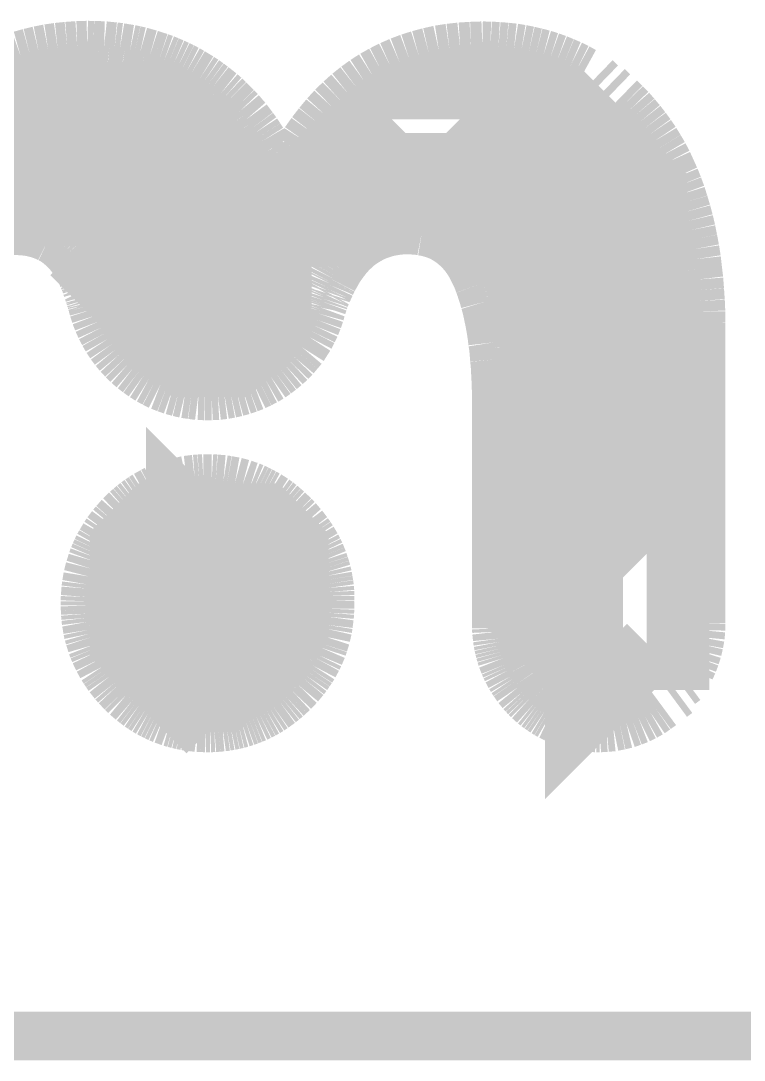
# Model space of a CAD drawing. Extents: x -91 to 88, y -70 to 91.
# Drawn here: x 26.483 to 28.754, y 35.446 to 38.706 of the extents above; entities that cross this region are included whole.
import ezdxf

# ---------------------------------------------------------------- set-up
doc = ezdxf.new("R2010")
doc.units = 0
doc.layers.add('BG_SILKSCREEN_TOP', color=2, linetype='CONTINUOUS')
doc.layers.add('PG_SILKSCREEN_TOP', color=254, linetype='CONTINUOUS')

msp = doc.modelspace()

# ---------------------------------------------------------------- linework, layer by layer
at = {"layer": 'BG_SILKSCREEN_TOP'}
for points, const_width in [([(26.598626, 38.619938), (26.568908, 38.61562)], 0.159258), ([(26.628852, 38.622986), (26.598626, 38.619938)], 0.159258), ([(26.660348, 38.625272), (26.628852, 38.622986)], 0.159258), ([(26.692098, 38.626288), (26.660348, 38.625272)], 0.159258), ([(26.711402, 38.62578), (26.692098, 38.626288)], 0.159258), ([(26.727658, 38.625272), (26.711402, 38.62578)], 0.159258), ([(26.744676, 38.624764), (26.727658, 38.625272)], 0.159258), ([(26.761186, 38.622986), (26.744676, 38.624764)], 0.159258), ([(26.777696, 38.621462), (26.761186, 38.622986)], 0.159258), ([(26.794206, 38.61943), (26.777696, 38.621462)], 0.159258), ([(26.809954, 38.616636), (26.794206, 38.61943)], 0.159258), ([(26.826464, 38.614096), (26.809954, 38.616636)], 0.159258), ([(27.828748, 38.617144), (27.795728, 38.612064)], 0.159258), ([(27.86253, 38.620954), (27.828748, 38.617144)], 0.159258), ([(27.896566, 38.622986), (27.86253, 38.620954)], 0.159258), ([(27.932126, 38.624256), (27.896566, 38.622986)], 0.159258), ([(27.95778, 38.623748), (27.932126, 38.624256)], 0.159258), ([(27.982672, 38.622478), (27.95778, 38.623748)], 0.159258), ([(28.007056, 38.620446), (27.982672, 38.622478)], 0.159258), ([(28.03144, 38.617906), (28.007056, 38.620446)], 0.159258), ([(28.054808, 38.614096), (28.03144, 38.617906)], 0.159258), ([(26.455878, 38.585394), (26.4287, 38.574726)], 0.159258), ([(26.482802, 38.595046), (26.455878, 38.585394)], 0.159258), ([(26.510996, 38.60292), (26.482802, 38.595046)], 0.159258), ([(26.53919, 38.609778), (26.510996, 38.60292)], 0.159258), ([(26.568908, 38.61562), (26.53919, 38.609778)], 0.159258), ([(26.841958, 38.610794), (26.826464, 38.614096)], 0.159258), ([(26.85796, 38.607238), (26.841958, 38.610794)], 0.159258), ([(26.8732, 38.60292), (26.85796, 38.607238)], 0.159258), ([(26.888694, 38.598602), (26.8732, 38.60292)], 0.159258), ([(26.903426, 38.593776), (26.888694, 38.598602)], 0.159258), ([(26.91892, 38.588696), (26.903426, 38.593776)], 0.159258), ([(26.933906, 38.583362), (26.91892, 38.588696)], 0.159258), ([(27.702256, 38.586918), (27.672538, 38.575742)], 0.159258), ([(27.732482, 38.59657), (27.702256, 38.586918)], 0.159258), ([(27.763978, 38.604952), (27.732482, 38.59657)], 0.159258), ([(27.795728, 38.612064), (27.763978, 38.604952)], 0.159258), ([(28.078176, 38.60927), (28.054808, 38.614096)], 0.159258), ([(28.101036, 38.603936), (28.078176, 38.60927)], 0.159258), ([(28.123896, 38.598094), (28.101036, 38.603936)], 0.159258), ([(28.14574, 38.591236), (28.123896, 38.598094)], 0.159258), ([(28.167584, 38.583362), (28.14574, 38.591236)], 0.159258), ([(26.4287, 38.574726), (26.402792, 38.562534)], 0.159258), ([(26.94813, 38.57752), (26.933906, 38.583362)], 0.159258), ([(26.963116, 38.57117), (26.94813, 38.57752)], 0.159258), ([(26.97734, 38.564566), (26.963116, 38.57117)], 0.159258), ([(26.991056, 38.557708), (26.97734, 38.564566)], 0.159258), ([(27.005534, 38.550342), (26.991056, 38.557708)], 0.159258), ([(27.643836, 38.563042), (27.615642, 38.548818)], 0.159258), ([(27.672538, 38.575742), (27.643836, 38.563042)], 0.159258), ([(28.188666, 38.574726), (28.167584, 38.583362)], 0.159258), ([(28.209494, 38.565836), (28.188666, 38.574726)], 0.159258), ([(28.230068, 38.555676), (28.209494, 38.565836)], 0.159258), ([(28.250388, 38.5445), (28.230068, 38.555676)], 0.159258), ([(27.01925, 38.542468), (27.005534, 38.550342)], 0.159258), ([(27.032458, 38.53434), (27.01925, 38.542468)], 0.159258), ([(27.046428, 38.525958), (27.032458, 38.53434)], 0.159258), ([(27.059636, 38.517322), (27.046428, 38.525958)], 0.159258), ([(27.587956, 38.533324), (27.56154, 38.516306)], 0.159258), ([(27.615642, 38.548818), (27.587956, 38.533324)], 0.159258), ([(28.302712, 38.508686), (28.285694, 38.525196)], 0.159258), ([(27.072844, 38.507924), (27.059636, 38.517322)], 0.159258), ([(27.085798, 38.498272), (27.072844, 38.507924)], 0.159258), ([(27.098498, 38.488112), (27.085798, 38.498272)], 0.159258), ([(27.111198, 38.478206), (27.098498, 38.488112)], 0.159258), ([(27.236928, 38.094158), (27.51328, 38.094158), (27.555698, 38.136576), (27.555698, 38.264084), (27.539696, 38.280086), (27.518614, 38.280086), (27.475942, 38.237668), (27.507946, 38.237668), (27.683206, 38.412674), (28.007056, 38.412674), (28.017724, 38.40226), (28.171648, 38.40226), (28.415996, 38.157912), (28.415996, 37.515292), (28.485084, 37.446204), (28.485084, 36.7665), (28.405328, 36.7665), (28.288488, 36.64966), (28.288488, 36.686744), (28.16098, 36.814252), (28.192984, 36.846256), (28.192984, 37.361368), (28.145232, 37.40912), (28.145232, 37.754306), (28.107894, 37.79139), (28.107894, 38.189662), (27.77871, 38.189662), (27.773376, 38.194996), (27.842464, 38.194996), (28.16098, 37.87648), (28.176982, 37.892228), (28.176982, 38.115494), (28.21432, 38.078156), (28.21432, 36.718748)], 0.318516), ([(27.53614, 38.497764), (27.510994, 38.477698)], 0.159258), ([(27.56154, 38.516306), (27.53614, 38.497764)], 0.159258), ([(28.340812, 38.480746), (28.323794, 38.497256)], 0.159258), ([(27.12339, 38.467538), (27.111198, 38.478206)], 0.159258), ([(27.135074, 38.456362), (27.12339, 38.467538)], 0.159258), ([(27.146758, 38.444678), (27.135074, 38.456362)], 0.159258), ([(27.48661, 38.455854), (27.463242, 38.432994)], 0.159258), ([(27.510994, 38.477698), (27.48661, 38.455854)], 0.159258), ([(28.378912, 38.445186), (28.361894, 38.461696)], 0.159258), ([(27.158442, 38.432994), (27.146758, 38.444678)], 0.159258), ([(27.169618, 38.42131), (27.158442, 38.432994)], 0.159258), ([(27.180286, 38.40861), (27.169618, 38.42131)], 0.159258), ([(27.463242, 38.432994), (27.44089, 38.40861)], 0.159258), ([(28.39593, 38.42766), (28.378912, 38.445186)], 0.159258), ([(28.412186, 38.409118), (28.39593, 38.42766)], 0.159258), ([(27.190954, 38.396418), (27.180286, 38.40861)], 0.159258), ([(27.20086, 38.382956), (27.190954, 38.396418)], 0.159258), ([(27.44089, 38.40861), (27.4193, 38.382448)], 0.159258), ([(28.428188, 38.390068), (28.412186, 38.409118)], 0.159258), ([(28.443682, 38.370256), (28.428188, 38.390068)], 0.159258), ([(27.21102, 38.369748), (27.20086, 38.382956)], 0.159258), ([(27.22118, 38.356032), (27.21102, 38.369748)], 0.159258), ([(27.230578, 38.341554), (27.22118, 38.356032)], 0.159258), ([(27.4193, 38.382448), (27.397964, 38.355016)], 0.159258), ([(28.458414, 38.35019), (28.443682, 38.370256)], 0.159258), ([(27.239722, 38.32733), (27.230578, 38.341554)], 0.159258), ([(27.248612, 38.312344), (27.239722, 38.32733)], 0.159258), ([(27.377644, 38.326314), (27.358086, 38.295834)], 0.159258), ([(27.397964, 38.355016), (27.377644, 38.326314)], 0.159258), ([(28.472892, 38.328854), (28.458414, 38.35019)], 0.159258), ([(28.4861, 38.30701), (28.472892, 38.328854)], 0.159258), ([(27.257756, 38.297612), (27.248612, 38.312344)], 0.159258), ([(27.266138, 38.282118), (27.257756, 38.297612)], 0.159258), ([(27.358086, 38.295834), (27.339544, 38.264084)], 0.159258), ([(28.499308, 38.284912), (28.4861, 38.30701)], 0.159258), ([(27.274266, 38.266116), (27.266138, 38.282118)], 0.159258), ([(27.28214, 38.250368), (27.274266, 38.266116)], 0.159258), ([(27.339544, 38.264084), (27.32151, 38.230556)], 0.159258), ([(28.5115, 38.261544), (28.499308, 38.284912)], 0.159258), ([(28.522676, 38.236906), (28.5115, 38.261544)], 0.159258), ([(27.290014, 38.23335), (27.28214, 38.250368)], 0.159258), ([(27.297634, 38.21684), (27.290014, 38.23335)], 0.159258), ([(27.32151, 38.230556), (27.304492, 38.199314)], 0.159258), ([(28.533852, 38.212522), (28.522676, 38.236906)], 0.159258), ([(27.304492, 38.199314), (27.297634, 38.21684)], 0.159258), ([(28.544012, 38.187122), (28.533852, 38.212522)], 0.159258), ([(28.553664, 38.16096), (28.544012, 38.187122)], 0.159258), ([(28.562046, 38.134036), (28.553664, 38.16096)], 0.159258), ([(28.570428, 38.10635), (28.562046, 38.134036)], 0.159258), ([(28.578048, 38.078156), (28.570428, 38.10635)], 0.159258), ([(28.584906, 38.048946), (28.578048, 38.078156)], 0.159258), ([(26.399998, 38.042596), (26.411174, 38.04539)], 0.159258), ([(26.411174, 38.04539), (26.423366, 38.047422)], 0.159258), ([(26.423366, 38.047422), (26.435558, 38.048946)], 0.159258), ([(26.435558, 38.048946), (26.44775, 38.049962)], 0.159258), ([(26.44775, 38.049962), (26.460704, 38.050724)], 0.159258), ([(26.460704, 38.050724), (26.473404, 38.050724)], 0.159258), ([(26.473404, 38.050724), (26.485596, 38.049962)], 0.159258), ([(26.485596, 38.049962), (26.497788, 38.048946)], 0.159258), ([(26.497788, 38.048946), (26.509472, 38.047422)], 0.159258), ([(26.509472, 38.047422), (26.520648, 38.04539)], 0.159258), ([(26.520648, 38.04539), (26.531824, 38.042596)], 0.159258), ([(26.531824, 38.042596), (26.543, 38.039548)], 0.159258), ([(26.543, 38.039548), (26.552906, 38.035738)], 0.159258), ([(26.552906, 38.035738), (26.563574, 38.03142)], 0.159258), ([(26.563574, 38.03142), (26.573226, 38.026594)], 0.159258), ([(27.578558, 38.024054), (27.588718, 38.029388)], 0.159258), ([(27.588718, 38.029388), (27.599132, 38.034214)], 0.159258), ([(27.599132, 38.034214), (27.610308, 38.038278)], 0.159258), ([(27.610308, 38.038278), (27.621484, 38.042088)], 0.159258), ([(27.621484, 38.042088), (27.63266, 38.04539)], 0.159258), ([(27.63266, 38.04539), (27.644344, 38.04793)], 0.159258), ([(27.644344, 38.04793), (27.656536, 38.049962)], 0.159258), ([(27.656536, 38.049962), (27.66822, 38.05174)], 0.159258), ([(27.66822, 38.05174), (27.68092, 38.052756)], 0.159258), ([(27.68092, 38.052756), (27.693874, 38.052756)], 0.159258), ([(27.693874, 38.052756), (27.706574, 38.052756)], 0.159258), ([(27.706574, 38.052756), (27.719274, 38.052248)], 0.159258), ([(27.719274, 38.052248), (27.731974, 38.051232)], 0.159258), ([(27.731974, 38.051232), (27.743658, 38.048946)], 0.159258), ([(27.743658, 38.048946), (27.75585, 38.046914)], 0.159258), ([(27.75585, 38.046914), (27.767026, 38.04412)], 0.159258), ([(27.767026, 38.04412), (27.778202, 38.041072)], 0.159258), ([(27.778202, 38.041072), (27.78887, 38.037262)], 0.159258), ([(27.78887, 38.037262), (27.798776, 38.033198)], 0.159258), ([(27.798776, 38.033198), (27.808936, 38.028372)], 0.159258), ([(28.590748, 38.019736), (28.584906, 38.048946)], 0.159258), ([(26.573226, 38.026594), (26.582878, 38.022022)], 0.159258), ([(26.582878, 38.022022), (26.592276, 38.01618)], 0.159258), ([(26.592276, 38.01618), (26.600912, 38.00983)], 0.159258), ([(26.600912, 38.00983), (26.609802, 38.002718)], 0.159258), ([(26.609802, 38.002718), (26.61793, 37.995352)], 0.159258), ([(27.530806, 37.990018), (27.539696, 37.998146)], 0.159258), ([(27.539696, 37.998146), (27.54884, 38.005512)], 0.159258), ([(27.54884, 38.005512), (27.558238, 38.011862)], 0.159258), ([(27.558238, 38.011862), (27.568398, 38.018212)], 0.159258), ([(27.568398, 38.018212), (27.578558, 38.024054)], 0.159258), ([(27.808936, 38.028372), (27.818588, 38.02253)], 0.159258), ([(27.818588, 38.02253), (27.827986, 38.016688)], 0.159258), ([(27.827986, 38.016688), (27.83713, 38.010338)], 0.159258), ([(27.83713, 38.010338), (27.845512, 38.003226)], 0.159258), ([(27.845512, 38.003226), (27.854148, 37.99586)], 0.159258), ([(28.59659, 37.98951), (28.590748, 38.019736)], 0.159258), ([(26.61793, 37.995352), (26.626312, 37.987478)], 0.159258), ([(26.626312, 37.987478), (26.633678, 37.97935)], 0.159258), ([(26.633678, 37.97935), (26.641298, 37.97046)], 0.159258), ([(26.641298, 37.97046), (26.648156, 37.960808)], 0.159258), ([(27.505152, 37.963094), (27.51328, 37.972492)], 0.159258), ([(27.51328, 37.972492), (27.521662, 37.981636)], 0.159258), ([(27.521662, 37.981636), (27.530806, 37.990018)], 0.159258), ([(27.854148, 37.99586), (27.862022, 37.987986)], 0.159258), ([(27.862022, 37.987986), (27.87015, 37.97935)], 0.159258), ([(27.87015, 37.97935), (27.877516, 37.970968)], 0.159258), ([(27.877516, 37.970968), (27.884374, 37.961316)], 0.159258), ([(28.601416, 37.958268), (28.59659, 37.98951)], 0.159258), ([(26.648156, 37.960808), (26.655014, 37.95141)], 0.159258), ([(26.655014, 37.95141), (26.661364, 37.940742)], 0.159258), ([(26.661364, 37.940742), (26.667714, 37.930074)], 0.159258), ([(27.474926, 37.919914), (27.481784, 37.931598)], 0.159258), ([(27.481784, 37.931598), (27.489404, 37.942266)], 0.159258), ([(27.489404, 37.942266), (27.497278, 37.952934)], 0.159258), ([(27.497278, 37.952934), (27.505152, 37.963094)], 0.159258), ([(27.884374, 37.961316), (27.891232, 37.95141)], 0.159258), ([(27.891232, 37.95141), (27.897582, 37.940742)], 0.159258), ([(27.897582, 37.940742), (27.903424, 37.929566)], 0.159258), ([(28.604972, 37.926772), (28.601416, 37.958268)], 0.159258), ([(26.667714, 37.930074), (26.673556, 37.91839)], 0.159258), ([(26.673556, 37.91839), (26.679398, 37.906706)], 0.159258), ([(26.679398, 37.906706), (26.682192, 37.89934)], 0.159258), ([(26.682192, 37.89934), (26.683716, 37.896038)], 0.159258), ([(27.462734, 37.89807), (27.468068, 37.907722)], 0.159258), ([(27.468068, 37.907722), (27.474926, 37.919914)], 0.159258), ([(27.903424, 37.929566), (27.909266, 37.91839)], 0.159258), ([(27.909266, 37.91839), (27.915108, 37.906198)], 0.159258), ([(27.915108, 37.906198), (27.920442, 37.894006)], 0.159258), ([(28.608782, 37.894514), (28.604972, 37.926772)], 0.159258), ([(26.683716, 37.896038), (26.684732, 37.892228)], 0.159258), ([(26.684732, 37.892228), (26.686256, 37.88918)], 0.159258), ([(26.686256, 37.88918), (26.687272, 37.88537)], 0.159258), ([(26.687272, 37.88537), (26.68905, 37.882322)], 0.159258), ([(26.68905, 37.882322), (26.690066, 37.878512)], 0.159258), ([(26.690066, 37.878512), (26.69159, 37.875464)], 0.159258), ([(26.69159, 37.875464), (26.692606, 37.871654)], 0.159258), ([(26.692606, 37.871654), (26.693876, 37.867844)], 0.159258), ([(26.693876, 37.867844), (26.6954, 37.864796)], 0.159258), ([(27.446732, 37.864796), (27.44851, 37.86886)], 0.159258), ([(27.44851, 37.86886), (27.450542, 37.873178)], 0.159258), ([(27.450542, 37.873178), (27.452574, 37.877496)], 0.159258), ([(27.452574, 37.877496), (27.454352, 37.881814)], 0.159258), ([(27.454352, 37.881814), (27.456384, 37.885878)], 0.159258), ([(27.456384, 37.885878), (27.458416, 37.889688)], 0.159258), ([(27.458416, 37.889688), (27.460702, 37.894006)], 0.159258), ([(27.460702, 37.894006), (27.462734, 37.89807)], 0.159258), ([(27.920442, 37.894006), (27.925268, 37.880544)], 0.159258), ([(27.925268, 37.880544), (27.930094, 37.867336)], 0.159258), ([(27.930094, 37.867336), (27.934412, 37.854128)], 0.159258), ([(28.611322, 37.861494), (28.608782, 37.894514)], 0.159258), ([(26.6954, 37.864796), (26.696416, 37.860986)], 0.159258), ([(26.696416, 37.860986), (26.69794, 37.857176)], 0.159258), ([(26.69794, 37.857176), (26.698956, 37.854128)], 0.159258), ([(26.698956, 37.854128), (26.700226, 37.850318)], 0.159258), ([(26.700226, 37.850318), (26.701242, 37.846762)], 0.159258), ([(26.701242, 37.846762), (26.702766, 37.842952)], 0.159258), ([(26.702766, 37.842952), (26.703782, 37.839142)], 0.159258), ([(26.703782, 37.839142), (26.704798, 37.835586)], 0.159258), ([(26.704798, 37.835586), (26.706068, 37.831776)], 0.159258), ([(27.432508, 37.829744), (27.434032, 37.833808)], 0.159258), ([(27.434032, 37.833808), (27.435556, 37.838634)], 0.159258), ([(27.435556, 37.838634), (27.437334, 37.842952)], 0.159258), ([(27.437334, 37.842952), (27.439366, 37.84727)], 0.159258), ([(27.439366, 37.84727), (27.44089, 37.852096)], 0.159258), ([(27.44089, 37.852096), (27.443176, 37.85616)], 0.159258), ([(27.443176, 37.85616), (27.4447, 37.860478)], 0.159258), ([(27.4447, 37.860478), (27.446732, 37.864796)], 0.159258), ([(27.934412, 37.854128), (27.938984, 37.83965)], 0.159258), ([(27.938984, 37.83965), (27.942794, 37.825426)], 0.159258), ([(28.613608, 37.827458), (28.611322, 37.861494)], 0.159258), ([(26.706068, 37.831776), (26.707084, 37.827966)], 0.159258), ([(26.707084, 37.827966), (26.708608, 37.82441)], 0.159258), ([(26.708608, 37.82441), (26.709624, 37.820092)], 0.159258), ([(26.709624, 37.820092), (26.71064, 37.816282)], 0.159258), ([(26.71064, 37.816282), (26.71445, 37.802566)], 0.159258), ([(26.71445, 37.802566), (26.7208, 37.7825)], 0.159258), ([(27.42184, 37.796724), (27.423364, 37.80155)], 0.159258), ([(27.423364, 37.80155), (27.425142, 37.806376)], 0.159258), ([(27.425142, 37.806376), (27.426158, 37.811202)], 0.159258), ([(27.426158, 37.811202), (27.427682, 37.815774)], 0.159258), ([(27.427682, 37.815774), (27.429206, 37.820092)], 0.159258), ([(27.429206, 37.820092), (27.430984, 37.824918)], 0.159258), ([(27.430984, 37.824918), (27.432508, 37.829744)], 0.159258), ([(27.942794, 37.825426), (27.947112, 37.811202)], 0.159258), ([(27.947112, 37.811202), (27.950668, 37.795708)], 0.159258), ([(28.615132, 37.793676), (28.613608, 37.827458)], 0.159258), ([(26.7208, 37.7825), (26.728166, 37.763196)], 0.159258), ([(27.412696, 37.768022), (27.4193, 37.787326)], 0.159258), ([(27.4193, 37.787326), (27.42184, 37.796724)], 0.159258), ([(27.950668, 37.795708), (27.95397, 37.780214)], 0.159258), ([(27.95397, 37.780214), (27.957272, 37.764466)], 0.159258), ([(28.61564, 37.758624), (28.615132, 37.793676)], 0.159258), ([(26.728166, 37.763196), (26.736802, 37.744146)], 0.159258), ([(26.736802, 37.744146), (26.746454, 37.725604)], 0.159258), ([(27.396948, 37.731954), (27.40533, 37.74948)], 0.159258), ([(27.40533, 37.74948), (27.412696, 37.768022)], 0.159258), ([(27.957272, 37.764466), (27.96032, 37.748464)], 0.159258), ([(27.96032, 37.748464), (27.963114, 37.731954)], 0.159258), ([(28.61564, 37.72408), (28.61564, 37.758624)], 0.159258), ([(26.746454, 37.725604), (26.75636, 37.708078)], 0.159258), ([(26.75636, 37.708078), (26.767536, 37.69106)], 0.159258), ([(27.377136, 37.697918), (27.387804, 37.714428)], 0.159258), ([(27.387804, 37.714428), (27.396948, 37.731954)], 0.159258), ([(27.963114, 37.731954), (27.965654, 37.714936)], 0.159258), ([(27.965654, 37.714936), (27.967686, 37.69741)], 0.159258), ([(28.61564, 37.719254), (28.61564, 37.72408)], 0.159258), ([(28.61564, 37.706046), (28.61564, 37.719254)], 0.159258), ([(28.61564, 37.684202), (28.61564, 37.706046)], 0.159258), ([(26.767536, 37.69106), (26.779728, 37.67455)], 0.159258), ([(26.779728, 37.67455), (26.792428, 37.65931)], 0.159258), ([(27.354276, 37.666676), (27.366722, 37.681408)], 0.159258), ([(27.366722, 37.681408), (27.377136, 37.697918)], 0.159258), ([(27.967686, 37.69741), (27.97048, 37.679884)], 0.159258), ([(27.97048, 37.679884), (27.972004, 37.66185)], 0.159258), ([(28.61564, 37.656008), (28.61564, 37.684202)], 0.159258), ([(26.792428, 37.65931), (26.806398, 37.644324)], 0.159258), ([(26.806398, 37.644324), (26.820622, 37.6301)], 0.159258), ([(27.328368, 37.637974), (27.341576, 37.65169)], 0.159258), ([(27.341576, 37.65169), (27.354276, 37.666676)], 0.159258), ([(27.972004, 37.66185), (27.973528, 37.643816)], 0.159258), ([(27.973528, 37.643816), (27.975306, 37.624766)], 0.159258), ([(28.61564, 37.620956), (28.61564, 37.656008)], 0.159258), ([(26.820622, 37.6301), (26.836116, 37.616638)], 0.159258), ([(26.836116, 37.616638), (26.852118, 37.604446)], 0.159258), ([(27.283664, 37.60089), (27.299158, 37.612574)], 0.159258), ([(27.299158, 37.612574), (27.314144, 37.624766)], 0.159258), ([(27.314144, 37.624766), (27.328368, 37.637974)], 0.159258), ([(27.975306, 37.624766), (27.976322, 37.605462)], 0.159258), ([(28.61564, 37.58057), (28.61564, 37.620956)], 0.159258), ([(26.852118, 37.604446), (26.868374, 37.592762)], 0.159258), ([(26.868374, 37.592762), (26.885392, 37.582094)], 0.159258), ([(26.885392, 37.582094), (26.902918, 37.572696)], 0.159258), ([(27.23388, 37.571172), (27.251406, 37.580062)], 0.159258), ([(27.251406, 37.580062), (27.267916, 37.589714)], 0.159258), ([(27.267916, 37.589714), (27.283664, 37.60089)], 0.159258), ([(27.976322, 37.605462), (27.977338, 37.586412)], 0.159258), ([(27.977338, 37.586412), (27.978354, 37.566854)], 0.159258), ([(28.61564, 37.53612), (28.61564, 37.58057)], 0.159258), ([(26.902918, 37.572696), (26.920952, 37.563552)], 0.159258), ([(26.920952, 37.563552), (26.940256, 37.556186)], 0.159258), ([(26.940256, 37.556186), (26.959306, 37.549328)], 0.159258), ([(26.959306, 37.549328), (26.978864, 37.543994)], 0.159258), ([(26.978864, 37.543994), (26.999184, 37.539168)], 0.159258), ([(27.141424, 37.539676), (27.160474, 37.543994)], 0.159258), ([(27.160474, 37.543994), (27.179778, 37.549328)], 0.159258), ([(27.179778, 37.549328), (27.19832, 37.555678)], 0.159258), ([(27.19832, 37.555678), (27.216354, 37.562536)], 0.159258), ([(27.216354, 37.562536), (27.23388, 37.571172)], 0.159258), ([(27.978354, 37.566854), (27.978862, 37.546534)], 0.159258), ([(27.978862, 37.546534), (27.97937, 37.52596)], 0.159258), ([(26.999184, 37.539168), (27.01925, 37.53612)], 0.159258), ([(27.01925, 37.53612), (27.040586, 37.533326)], 0.159258), ([(27.040586, 37.533326), (27.06116, 37.532818)], 0.159258), ([(27.06116, 37.532818), (27.081988, 37.532818)], 0.159258), ([(27.081988, 37.532818), (27.102054, 37.533834)], 0.159258), ([(27.102054, 37.533834), (27.121866, 37.53612)], 0.159258), ([(27.121866, 37.53612), (27.141424, 37.539676)], 0.159258), ([(27.97937, 37.52596), (27.97937, 37.505132)], 0.159258), ([(28.61564, 37.487098), (28.61564, 37.53612)], 0.159258), ([(27.97937, 37.505132), (27.97937, 37.498782)], 0.159258), ([(27.97937, 37.498782), (27.97937, 37.489892)], 0.159258), ([(27.97937, 37.489892), (27.97937, 37.474906)], 0.159258), ([(28.61564, 37.435028), (28.61564, 37.487098)], 0.159258), ([(27.97937, 37.474906), (27.97937, 37.454332)], 0.159258), ([(27.97937, 37.454332), (27.97937, 37.428678)], 0.159258), ([(27.97937, 37.428678), (27.97937, 37.39896)], 0.159258), ([(28.61564, 37.380926), (28.61564, 37.435028)], 0.159258), ([(27.97937, 37.39896), (27.97937, 37.365432)], 0.159258), ([(28.61564, 37.325046), (28.61564, 37.380926)], 0.159258), ([(27.003248, 36.633658), (27.099006, 36.633658), (27.290014, 36.82492), (27.290014, 37.03193), (27.226514, 37.095684), (26.918412, 37.095684), (26.859992, 37.037264), (26.859992, 36.777168), (27.003248, 36.633658), (27.088338, 36.718748), (27.088338, 36.994846), (27.035252, 37.047932), (27.035252, 36.957762), (27.231848, 36.761166)], 0.318516), ([(27.97937, 37.365432), (27.97937, 37.328856)], 0.159258), ([(27.97937, 37.328856), (27.97937, 37.289486)], 0.159258), ([(28.61564, 37.268404), (28.61564, 37.325046)], 0.159258), ([(27.97937, 37.289486), (27.97937, 37.248592)], 0.159258), ([(26.955496, 37.25037), (26.943812, 37.24656)], 0.159258), ([(26.967688, 37.253926), (26.955496, 37.25037)], 0.159258), ([(26.979372, 37.25672), (26.967688, 37.253926)], 0.159258), ([(26.992326, 37.25926), (26.979372, 37.25672)], 0.159258), ([(27.004518, 37.262054), (26.992326, 37.25926)], 0.159258), ([(27.017218, 37.263578), (27.004518, 37.262054)], 0.159258), ([(27.029918, 37.265102), (27.017218, 37.263578)], 0.159258), ([(27.043126, 37.266118), (27.029918, 37.265102)], 0.159258), ([(27.056588, 37.26688), (27.043126, 37.266118)], 0.159258), ([(27.069796, 37.26688), (27.056588, 37.26688)], 0.159258), ([(27.082496, 37.26688), (27.069796, 37.26688)], 0.159258), ([(27.095196, 37.266118), (27.082496, 37.26688)], 0.159258), ([(27.107388, 37.265102), (27.095196, 37.266118)], 0.159258), ([(27.11958, 37.264086), (27.107388, 37.265102)], 0.159258), ([(27.131772, 37.262054), (27.11958, 37.264086)], 0.159258), ([(27.144218, 37.259768), (27.131772, 37.262054)], 0.159258), ([(27.155902, 37.257736), (27.144218, 37.259768)], 0.159258), ([(27.168094, 37.254434), (27.155902, 37.257736)], 0.159258), ([(27.179778, 37.251386), (27.168094, 37.254434)], 0.159258), ([(27.191462, 37.247068), (27.179778, 37.251386)], 0.159258), ([(27.202638, 37.243512), (27.191462, 37.247068)], 0.159258), ([(27.97937, 37.248592), (27.97937, 37.206174)], 0.159258), ([(28.61564, 37.211508), (28.61564, 37.268404)], 0.159258), ([(26.87701, 37.215318), (26.866342, 37.20846)], 0.159258), ([(26.887678, 37.22116), (26.87701, 37.215318)], 0.159258), ([(26.898092, 37.227002), (26.887678, 37.22116)], 0.159258), ([(26.909268, 37.232844), (26.898092, 37.227002)], 0.159258), ([(26.920444, 37.23767), (26.909268, 37.232844)], 0.159258), ([(26.932128, 37.242242), (26.920444, 37.23767)], 0.159258), ([(26.943812, 37.24656), (26.932128, 37.242242)], 0.159258), ([(27.214322, 37.238686), (27.202638, 37.243512)], 0.159258), ([(27.225244, 37.233352), (27.214322, 37.238686)], 0.159258), ([(27.235912, 37.228018), (27.225244, 37.233352)], 0.159258), ([(27.247088, 37.222176), (27.235912, 37.228018)], 0.159258), ([(27.257756, 37.216334), (27.247088, 37.222176)], 0.159258), ([(27.268424, 37.209476), (27.257756, 37.216334)], 0.159258), ([(26.835608, 37.186108), (26.825956, 37.17798)], 0.159258), ([(26.845514, 37.193982), (26.835608, 37.186108)], 0.159258), ([(26.855674, 37.201348), (26.845514, 37.193982)], 0.159258), ([(26.866342, 37.20846), (26.855674, 37.201348)], 0.159258), ([(27.279092, 37.202618), (27.268424, 37.209476)], 0.159258), ([(27.289506, 37.194998), (27.279092, 37.202618)], 0.159258), ([(27.299666, 37.187124), (27.289506, 37.194998)], 0.159258), ([(27.309826, 37.178488), (27.299666, 37.187124)], 0.159258), ([(27.97937, 37.206174), (27.97937, 37.163248)], 0.159258), ([(28.61564, 37.15639), (28.61564, 37.211508)], 0.159258), ([(26.797254, 37.151056), (26.788364, 37.140896)], 0.159258), ([(26.806398, 37.159946), (26.797254, 37.151056)], 0.159258), ([(26.815796, 37.16909), (26.806398, 37.159946)], 0.159258), ([(26.825956, 37.17798), (26.815796, 37.16909)], 0.159258), ([(27.319986, 37.169598), (27.309826, 37.178488)], 0.159258), ([(27.329384, 37.160454), (27.319986, 37.169598)], 0.159258), ([(27.339036, 37.151056), (27.329384, 37.160454)], 0.159258), ([(27.348434, 37.141404), (27.339036, 37.151056)], 0.159258), ([(27.97937, 37.163248), (27.97937, 37.120068)], 0.159258), ([(28.61564, 37.102034), (28.61564, 37.15639)], 0.159258), ([(26.771346, 37.121338), (26.76398, 37.111178)], 0.159258), ([(26.779728, 37.131244), (26.771346, 37.121338)], 0.159258), ([(26.788364, 37.140896), (26.779728, 37.131244)], 0.159258), ([(27.35707, 37.131244), (27.348434, 37.141404)], 0.159258), ([(27.36596, 37.121338), (27.35707, 37.131244)], 0.159258), ([(27.374088, 37.11067), (27.36596, 37.121338)], 0.159258), ([(27.97937, 37.120068), (27.97937, 37.077142)], 0.159258), ([(26.748994, 37.09035), (26.742644, 37.079174)], 0.159258), ([(26.755852, 37.10051), (26.748994, 37.09035)], 0.159258), ([(26.76398, 37.111178), (26.755852, 37.10051)], 0.159258), ([(27.381962, 37.10051), (27.374088, 37.11067)], 0.159258), ([(27.389328, 37.089842), (27.381962, 37.10051)], 0.159258), ([(27.39644, 37.079174), (27.389328, 37.089842)], 0.159258), ([(28.61564, 37.049964), (28.61564, 37.102034)], 0.159258), ([(26.729944, 37.057584), (26.72461, 37.046408)], 0.159258), ([(26.736294, 37.06876), (26.729944, 37.057584)], 0.159258), ([(26.742644, 37.079174), (26.736294, 37.06876)], 0.159258), ([(27.40279, 37.068252), (27.39644, 37.079174)], 0.159258), ([(27.40914, 37.057584), (27.40279, 37.068252)], 0.159258), ([(27.414982, 37.046408), (27.40914, 37.057584)], 0.159258), ([(27.97937, 37.077142), (27.97937, 37.03574)], 0.159258), ([(26.71445, 37.023548), (26.710132, 37.011864)], 0.159258), ([(26.719276, 37.034724), (26.71445, 37.023548)], 0.159258), ([(26.72461, 37.046408), (26.719276, 37.034724)], 0.159258), ([(27.420316, 37.035232), (27.414982, 37.046408)], 0.159258), ([(27.425142, 37.023548), (27.420316, 37.035232)], 0.159258), ([(27.429714, 37.012372), (27.425142, 37.023548)], 0.159258), ([(27.97937, 37.03574), (27.97937, 36.995862)], 0.159258), ([(28.61564, 37.001704), (28.61564, 37.049964)], 0.159258), ([(26.702766, 36.987988), (26.699718, 36.975796)], 0.159258), ([(26.706576, 36.999672), (26.702766, 36.987988)], 0.159258), ([(26.710132, 37.011864), (26.706576, 36.999672)], 0.159258), ([(27.433524, 37.000688), (27.429714, 37.012372)], 0.159258), ([(27.437334, 36.988496), (27.433524, 37.000688)], 0.159258), ([(27.44089, 36.976812), (27.437334, 36.988496)], 0.159258), ([(27.97937, 36.995862), (27.97937, 36.95827)], 0.159258), ([(28.61564, 36.957254), (28.61564, 37.001704)], 0.159258), ([(26.696416, 36.963096), (26.694384, 36.95065)], 0.159258), ([(26.699718, 36.975796), (26.696416, 36.963096)], 0.159258), ([(27.443684, 36.96462), (27.44089, 36.976812)], 0.159258), ([(27.445716, 36.952428), (27.443684, 36.96462)], 0.159258), ([(27.97937, 36.95827), (27.97937, 36.923726)], 0.159258), ([(28.61564, 36.917376), (28.61564, 36.957254)], 0.159258), ([(26.690574, 36.92525), (26.689558, 36.912042)], 0.159258), ([(26.692098, 36.93795), (26.690574, 36.92525)], 0.159258), ([(26.694384, 36.95065), (26.692098, 36.93795)], 0.159258), ([(27.447748, 36.939728), (27.445716, 36.952428)], 0.159258), ([(27.449526, 36.927282), (27.447748, 36.939728)], 0.159258), ([(27.450542, 36.914582), (27.449526, 36.927282)], 0.159258), ([(27.97937, 36.923726), (27.97937, 36.89223)], 0.159258), ([(26.688542, 36.898834), (26.688034, 36.885372)], 0.159258), ([(26.689558, 36.912042), (26.688542, 36.898834)], 0.159258), ([(27.45105, 36.901882), (27.450542, 36.914582)], 0.159258), ([(27.450542, 36.875466), (27.45105, 36.888674)], 0.159258), ([(27.45105, 36.888674), (27.45105, 36.901882)], 0.159258), ([(27.97937, 36.89223), (27.97937, 36.865306)], 0.159258), ([(28.61564, 36.88334), (28.61564, 36.917376)], 0.159258), ([(26.688034, 36.885372), (26.688034, 36.872164)], 0.159258), ([(26.688034, 36.872164), (26.688542, 36.858956)], 0.159258), ([(26.688542, 36.858956), (26.68905, 36.846256)], 0.159258), ([(27.450034, 36.849304), (27.450542, 36.862004)], 0.159258), ([(27.450542, 36.862004), (27.450542, 36.875466)], 0.159258), ([(27.97937, 36.865306), (27.97937, 36.842954)], 0.159258), ([(28.61564, 36.855654), (28.61564, 36.88334)], 0.159258), ([(26.68905, 36.846256), (26.690066, 36.833302)], 0.159258), ([(26.690066, 36.833302), (26.69159, 36.820602)], 0.159258), ([(27.445716, 36.811204), (27.44724, 36.823904)], 0.159258), ([(27.44724, 36.823904), (27.449018, 36.836604)], 0.159258), ([(27.449018, 36.836604), (27.450034, 36.849304)], 0.159258), ([(27.97937, 36.842954), (27.97937, 36.825428)], 0.159258), ([(27.97937, 36.825428), (27.97937, 36.814252)], 0.159258), ([(28.61564, 36.83508), (28.61564, 36.855654)], 0.159258), ([(28.61564, 36.822126), (28.61564, 36.83508)], 0.159258), ([(26.69159, 36.820602), (26.693876, 36.80841)], 0.159258), ([(26.693876, 36.80841), (26.695908, 36.79571)], 0.159258), ([(26.695908, 36.79571), (26.698448, 36.783518)], 0.159258), ([(27.44089, 36.786566), (27.443684, 36.798758)], 0.159258), ([(27.443684, 36.798758), (27.445716, 36.811204)], 0.159258), ([(27.97937, 36.814252), (27.97937, 36.809934)], 0.159258), ([(27.97937, 36.809934), (27.97937, 36.800536)], 0.159258), ([(27.97937, 36.800536), (27.979878, 36.789868)], 0.159258), ([(28.6131, 36.773358), (28.615132, 36.795202)], 0.159258), ([(28.615132, 36.795202), (28.61564, 36.817046)], 0.159258), ([(28.61564, 36.817046), (28.61564, 36.822126)], 0.159258), ([(26.698448, 36.783518), (26.70175, 36.771834)], 0.159258), ([(26.70175, 36.771834), (26.70556, 36.76015)], 0.159258), ([(26.70556, 36.76015), (26.709116, 36.747958)], 0.159258), ([(27.430984, 36.751006), (27.43454, 36.76269)], 0.159258), ([(27.43454, 36.76269), (27.43835, 36.774374)], 0.159258), ([(27.43835, 36.774374), (27.44089, 36.786566)], 0.159258), ([(27.979878, 36.789868), (27.981148, 36.778692)], 0.159258), ([(27.981148, 36.778692), (27.982164, 36.768024)], 0.159258), ([(27.982164, 36.768024), (27.983688, 36.757356)], 0.159258), ([(28.60929, 36.752784), (28.6131, 36.773358)], 0.159258), ([(26.709116, 36.747958), (26.713434, 36.736782)], 0.159258), ([(26.713434, 36.736782), (26.71826, 36.725098)], 0.159258), ([(27.417522, 36.716462), (27.422348, 36.728146)], 0.159258), ([(27.422348, 36.728146), (27.427174, 36.739322)], 0.159258), ([(27.427174, 36.739322), (27.430984, 36.751006)], 0.159258), ([(27.983688, 36.757356), (27.98572, 36.746942)], 0.159258), ([(27.98572, 36.746942), (27.988006, 36.736782)], 0.159258), ([(27.988006, 36.736782), (27.990546, 36.726622)], 0.159258), ([(27.990546, 36.726622), (27.99334, 36.716462)], 0.159258), ([(28.598114, 36.71189), (28.604464, 36.731956)], 0.159258), ([(28.604464, 36.731956), (28.60929, 36.752784)], 0.159258), ([(26.71826, 36.725098), (26.723594, 36.713922)], 0.159258), ([(26.723594, 36.713922), (26.728928, 36.702746)], 0.159258), ([(26.728928, 36.702746), (26.73477, 36.692078)], 0.159258), ([(27.400504, 36.683696), (27.406346, 36.694872)], 0.159258), ([(27.406346, 36.694872), (27.412188, 36.70554)], 0.159258), ([(27.412188, 36.70554), (27.417522, 36.716462)], 0.159258), ([(27.99334, 36.716462), (27.996388, 36.706556)], 0.159258), ([(27.996388, 36.706556), (28.000198, 36.696904)], 0.159258), ([(28.000198, 36.696904), (28.004008, 36.687252)], 0.159258), ([(28.590748, 36.692078), (28.598114, 36.71189)], 0.159258), ([(26.73477, 36.692078), (26.740612, 36.680902)], 0.159258), ([(26.740612, 36.680902), (26.74747, 36.670488)], 0.159258), ([(26.74747, 36.670488), (26.754328, 36.660328)], 0.159258), ([(26.754328, 36.660328), (26.761694, 36.64966)], 0.159258), ([(27.379422, 36.6522), (27.386788, 36.662868)], 0.159258), ([(27.386788, 36.662868), (27.393646, 36.673028)], 0.159258), ([(27.393646, 36.673028), (27.400504, 36.683696)], 0.159258), ([(28.004008, 36.687252), (28.008072, 36.677854)], 0.159258), ([(28.008072, 36.677854), (28.01239, 36.66871)], 0.159258), ([(28.01239, 36.66871), (28.017216, 36.65982)], 0.159258), ([(28.582112, 36.673028), (28.590748, 36.692078)], 0.159258), ([(26.761694, 36.64966), (26.769822, 36.6395)], 0.159258), ([(26.769822, 36.6395), (26.777696, 36.629594)], 0.159258), ([(26.777696, 36.629594), (26.786078, 36.619942)], 0.159258), ([(27.355038, 36.621974), (27.36342, 36.632134)], 0.159258), ([(27.36342, 36.632134), (27.371802, 36.642294)], 0.159258), ([(27.371802, 36.642294), (27.379422, 36.6522)], 0.159258), ([(28.017216, 36.65982), (28.022042, 36.650676)], 0.159258), ([(28.022042, 36.650676), (28.027376, 36.641786)], 0.159258), ([(28.027376, 36.641786), (28.033218, 36.63315)], 0.159258), ([(28.033218, 36.63315), (28.03906, 36.624768)], 0.159258), ([(28.552648, 36.627562), (28.569158, 36.639754)], 0.159258), ([(26.786078, 36.619942), (26.795222, 36.61029)], 0.159258), ([(26.795222, 36.61029), (26.804112, 36.600892)], 0.159258), ([(26.804112, 36.600892), (26.813764, 36.59124)], 0.159258), ([(27.326844, 36.59378), (27.33675, 36.602924)], 0.159258), ([(27.33675, 36.602924), (27.345894, 36.612576)], 0.159258), ([(27.345894, 36.612576), (27.355038, 36.621974)], 0.159258), ([(28.03906, 36.624768), (28.044902, 36.616132)], 0.159258), ([(28.044902, 36.616132), (28.051252, 36.608258)], 0.159258), ([(28.051252, 36.608258), (28.057602, 36.600384)], 0.159258), ([(28.057602, 36.600384), (28.06446, 36.592764)], 0.159258), ([(28.527248, 36.586922), (28.543758, 36.599114)], 0.159258), ([(26.813764, 36.59124), (26.823924, 36.582858)], 0.159258), ([(26.823924, 36.582858), (26.83383, 36.574222)], 0.159258), ([(26.83383, 36.574222), (26.84399, 36.566348)], 0.159258), ([(26.84399, 36.566348), (26.85415, 36.558728)], 0.159258), ([(27.286966, 36.561014), (27.297126, 36.56838)], 0.159258), ([(27.297126, 36.56838), (27.307032, 36.576254)], 0.159258), ([(27.307032, 36.576254), (27.317192, 36.58489)], 0.159258), ([(27.317192, 36.58489), (27.326844, 36.59378)], 0.159258), ([(28.06446, 36.592764), (28.071318, 36.585398)], 0.159258), ([(28.071318, 36.585398), (28.078684, 36.578032)], 0.159258), ([(28.078684, 36.578032), (28.086304, 36.571174)], 0.159258), ([(28.086304, 36.571174), (28.094178, 36.564062)], 0.159258), ([(28.094178, 36.564062), (28.102052, 36.557712)], 0.159258), ([(26.85415, 36.558728), (26.86431, 36.55187)], 0.159258), ([(26.86431, 36.55187), (26.874724, 36.545012)], 0.159258), ([(26.874724, 36.545012), (26.885392, 36.538662)], 0.159258), ([(26.885392, 36.538662), (26.896568, 36.53282)], 0.159258), ([(26.896568, 36.53282), (26.907236, 36.527486)], 0.159258), ([(27.23388, 36.528502), (27.245056, 36.534344)], 0.159258), ([(27.245056, 36.534344), (27.255724, 36.540186)], 0.159258), ([(27.255724, 36.540186), (27.266138, 36.546536)], 0.159258), ([(27.266138, 36.546536), (27.276806, 36.553648)], 0.159258), ([(27.276806, 36.553648), (27.286966, 36.561014)], 0.159258), ([(28.102052, 36.557712), (28.110688, 36.551362)], 0.159258), ([(28.110688, 36.551362), (28.11907, 36.54552)], 0.159258), ([(28.11907, 36.54552), (28.127706, 36.539678)], 0.159258), ([(28.127706, 36.539678), (28.136596, 36.534344)], 0.159258), ([(28.136596, 36.534344), (28.14574, 36.52901)], 0.159258), ([(28.441396, 36.526978), (28.45943, 36.537138)], 0.159258), ([(28.45943, 36.537138), (28.476448, 36.548822)], 0.159258), ([(28.476448, 36.548822), (28.492958, 36.561014)], 0.159258), ([(26.907236, 36.527486), (26.918412, 36.522152)], 0.159258), ([(26.918412, 36.522152), (26.929588, 36.517326)], 0.159258), ([(26.929588, 36.517326), (26.941272, 36.513262)], 0.159258), ([(26.941272, 36.513262), (26.952956, 36.508944)], 0.159258), ([(26.952956, 36.508944), (26.96464, 36.505642)], 0.159258), ([(26.96464, 36.505642), (26.976324, 36.502594)], 0.159258), ([(26.976324, 36.502594), (26.988516, 36.4998)], 0.159258), ([(26.988516, 36.4998), (27.000708, 36.49726)], 0.159258), ([(27.000708, 36.49726), (27.0129, 36.495228)], 0.159258), ([(27.128724, 36.495736), (27.140916, 36.497768)], 0.159258), ([(27.140916, 36.497768), (27.153108, 36.500308)], 0.159258), ([(27.153108, 36.500308), (27.1653, 36.503102)], 0.159258), ([(27.1653, 36.503102), (27.176984, 36.50615)], 0.159258), ([(27.176984, 36.50615), (27.188668, 36.50996)], 0.159258), ([(27.188668, 36.50996), (27.200352, 36.514278)], 0.159258), ([(27.200352, 36.514278), (27.211528, 36.518596)], 0.159258), ([(27.211528, 36.518596), (27.222704, 36.523168)], 0.159258), ([(27.222704, 36.523168), (27.23388, 36.528502)], 0.159258), ([(28.14574, 36.52901), (28.155138, 36.524438)], 0.159258), ([(28.155138, 36.524438), (28.164282, 36.519612)], 0.159258), ([(28.164282, 36.519612), (28.173934, 36.515294)], 0.159258), ([(28.173934, 36.515294), (28.18384, 36.511484)], 0.159258), ([(28.18384, 36.511484), (28.193492, 36.507928)], 0.159258), ([(28.193492, 36.507928), (28.203652, 36.504626)], 0.159258), ([(28.203652, 36.504626), (28.21432, 36.502086)], 0.159258), ([(28.21432, 36.502086), (28.224226, 36.499292)], 0.159258), ([(28.224226, 36.499292), (28.234894, 36.49726)], 0.159258), ([(28.234894, 36.49726), (28.245562, 36.495228)], 0.159258), ([(28.34259, 36.494466), (28.363418, 36.498784)], 0.159258), ([(28.363418, 36.498784), (28.384246, 36.50361)], 0.159258), ([(28.384246, 36.50361), (28.403804, 36.510468)], 0.159258), ([(28.403804, 36.510468), (28.422854, 36.517834)], 0.159258), ([(28.422854, 36.517834), (28.441396, 36.526978)], 0.159258), ([(27.0129, 36.495228), (27.0256, 36.493958)], 0.159258), ([(27.0256, 36.493958), (27.0383, 36.492434)], 0.159258), ([(27.0383, 36.492434), (27.051254, 36.491926)], 0.159258), ([(27.051254, 36.491926), (27.064462, 36.491418)], 0.159258), ([(27.064462, 36.491418), (27.07767, 36.491418)], 0.159258), ([(27.07767, 36.491418), (27.09037, 36.491926)], 0.159258), ([(27.09037, 36.491926), (27.103324, 36.492942)], 0.159258), ([(27.103324, 36.492942), (27.116024, 36.493958)], 0.159258), ([(27.116024, 36.493958), (27.128724, 36.495736)], 0.159258), ([(28.245562, 36.495228), (28.25623, 36.49345)], 0.159258), ([(28.25623, 36.49345), (28.267406, 36.492434)], 0.159258), ([(28.267406, 36.492434), (28.278328, 36.491926)], 0.159258), ([(28.278328, 36.491926), (28.289504, 36.491418)], 0.159258), ([(28.289504, 36.491418), (28.30068, 36.491418)], 0.159258), ([(28.30068, 36.491418), (28.321508, 36.492434)], 0.159258), ([(28.321508, 36.492434), (28.34259, 36.494466)], 0.159258)]:
    msp.add_lwpolyline(points, dxfattribs=dict(at, const_width=const_width))
msp.add_lwpolyline([(25.835102, 36.761166, 0.531114, 0.531114, 0), (25.835102, 38.242748, 0.531114, 0.531114, 0), (25.840436, 38.248082, 0.531114, 0.531114, 0), (25.978358, 38.11016, 0.531114, 0.531114, 0), (25.978358, 37.913564, 0.318516, 0.318516, 0), (25.989026, 37.913564, 0.318516, 0.318516, 0), (26.49347, 38.418008, 0.318516, 0.318516, 0), (26.913078, 38.418008, 0.318516, 0.318516, 0), (27.236928, 38.094158, 0.318516, 0.318516, 0), (27.236928, 37.79139, 0.318516, 0.318516, 0), (27.130756, 37.685218, 0.318516, 0.318516, 0), (27.024584, 37.685218, 0.318516, 0.318516, 0), (26.801572, 37.90823, 0.318516, 0.318516, 0), (26.865326, 37.971984, 0.318516, 0.318516, 0), (26.9875, 37.971984, 0.318516, 0.318516, 0), (26.9875, 38.046406, 0.318516, 0.318516, 0), (26.81224, 38.221666, 0.318516, 0.318516, 0), (26.546556, 38.221666, 0.318516, 0.318516, 0), (26.482802, 38.157912, 0.318516, 0.318516, 0), (26.72715, 38.157912, 0.318516, 0.318516, 0), (26.90241, 37.982652, 0.318516, 0.318516, 0)], format="xyseb", dxfattribs=at)
at = {"layer": 'PG_SILKSCREEN_TOP', "const_width": 0.1524}
msp.add_lwpolyline([(-3.87731, 35.522154), (47.55261, 35.522154)], dxfattribs=at)

doc.saveas('drawing.dxf')
